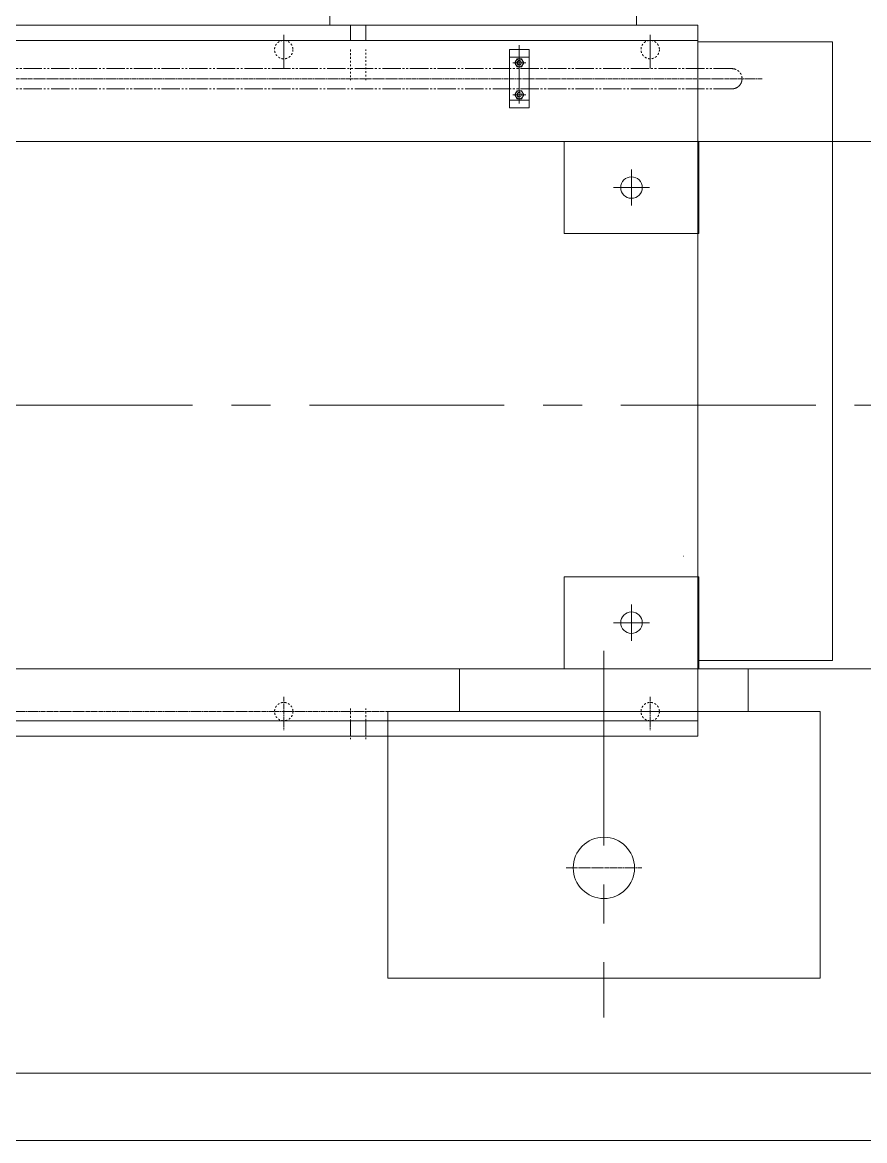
# Model space of a CAD drawing. Header units: millimetres. Extents: x 3 to 671030, y 2 to 511260.
# Drawn here: x 340939 to 375820, y 188179 to 234522 of the extents above; entities that cross this region are included whole.
import ezdxf

# ---------------------------------------------------------------- set-up
doc = ezdxf.new("R2010")
doc.units = ezdxf.units.MM
doc.header["$LTSCALE"] = 25.4
for name, pattern in [('CENTER', [50.8, 31.75, -6.35, 6.35, -6.35]), ('CHAIN', [0.7087, 0.4724, -0.0591, 0.1181, -0.0591]), ('EB_DASH', [6, 3, -3]), ('EB_DASHDOTDOT', [45, 30, -3, 3, -3, 3, -3])]:
    doc.linetypes.add(name, pattern=pattern)
for name, color, linetype, lineweight in [('CAXA1', 5, 'CENTER', 5), ('CAXA细实线层', 7, 'Continuous', 5), ('CAXA虚线层', 96, 'EB_DASH', 5)]:
    doc.layers.add(name, color=color, linetype=linetype, lineweight=lineweight)

msp = doc.modelspace()

# ---------------------------------------------------------------- linework, layer by layer
at = {"color": 7, "linetype": 'Continuous', "lineweight": 5}
for p, q in [((353668.31, 234407.14), (353668.31, 241392.14)), ((366368.31, 234407.14), (366368.31, 241392.14)), ((368908.31, 234407.14), (321767.78, 234407.14)), ((354533.91, 233772.14), (354533.91, 234407.14)), ((355168.63, 233772.14), (355168.63, 234407.14)), ((368908.31, 234407.14), (368908.31, 204943.14)), ((368908.31, 233772.14), (305408.31, 233772.14)), ((374496.28, 233708.53), (368908.31, 233708.53)), ((374496.28, 208082.1), (374496.28, 233708.53)), ((361112.29, 233391.14), (361925.09, 233391.14)), ((361112.29, 230978.14), (361112.29, 233391.14)), ((361925.09, 230978.14), (361925.09, 233391.14)), ((361112.29, 233073.64), (361925.09, 233073.64)), ((361328.05, 232845.04), (361423.37, 233010.14)), ((361328.05, 232845.04), (361423.37, 232679.94)), ((361423.37, 233010.14), (361614.01, 233010.14)), ((361423.37, 232679.94), (361614.01, 232679.94)), ((361709.33, 232845.04), (361614.01, 233010.14)), ((361709.33, 232845.04), (361614.01, 232679.94)), ((361112.29, 231295.64), (361925.09, 231295.64)), ((361328.05, 231524.24), (361423.37, 231689.34)), ((361328.05, 231524.24), (361423.37, 231359.14)), ((361423.37, 231689.34), (361614.01, 231689.34)), ((361423.37, 231359.14), (361614.01, 231359.14)), ((361709.33, 231524.24), (361614.01, 231689.34)), ((361709.33, 231524.24), (361614.01, 231359.14)), ((361112.29, 230978.14), (361925.09, 230978.14)), ((368908.31, 208082.1), (374496.28, 208082.1)), ((368908.31, 205578.14), (305408.31, 205578.14)), ((354533.91, 205578.14), (354533.91, 204943.14)), ((355168.63, 205578.14), (355168.63, 204943.14)), ((368908.31, 204943.14), (305408.31, 204943.14))]:
    msp.add_line(p, q, dxfattribs=at)
at = {"color": 7, "linetype": 'CHAIN', "lineweight": 5, "ltscale": 15}
for p, q in [((371573.24, 232182.01), (323243.56, 232182.01)), ((351763.25, 206571.29), (351763.25, 205194.06)), ((366939.68, 206571.29), (366939.68, 205194.06)), ((307126.53, 205959.14), (366939.68, 205959.04)), ((363453.63, 199482.04), (366590.38, 199482.04))]:
    msp.add_line(p, q, dxfattribs=at)
at = {"color": 7, "lineweight": 5}
for p, q in [((379271.4, 229581.04), (332522.92, 229581.04)), ((363371, 229581.04), (363371, 225771.04)), ((368959, 229581.04), (368959, 225771.04)), ((363371, 225771.04), (368959, 225771.04)), ((363371, 211547.04), (368959, 211547.04)), ((363371, 207737.04), (363371, 211547.04)), ((368959, 207737.04), (368959, 211547.04)), ((379271.4, 207737.04), (332522.92, 207737.04)), ((359047.23, 207737.04), (359047.23, 205959.04)), ((370996.77, 207737.04), (370996.77, 205959.04)), ((356068.5, 205959.04), (356068.5, 194910.04)), ((373975.5, 205959.04), (356068.5, 205959.04)), ((373975.5, 205959.04), (373975.5, 194910.04)), ((356068.5, 194910.04), (373975.5, 194910.04)), ((281278.32, 190973.04), (403198.32, 190973.04)), ((281278.32, 188179.04), (403198.32, 188179.04))]:
    msp.add_line(p, q, dxfattribs=at)
at = {"color": 7, "linetype": 'Continuous', "lineweight": 5}
for centre, radius in [((361518.69, 232845.04), 165.1), ((361518.69, 232845.04), 86.36), ((361518.69, 231524.24), 165.1), ((361518.69, 231524.24), 86.36)]:
    msp.add_circle(centre, radius, dxfattribs=at)
at = {"color": 7, "lineweight": 5}
for centre, radius in [((366165, 227676.04), 444.5), ((366165, 209642.04), 444.5), ((365022, 199482.04), 1270), ((365022, 199482.04), 1270)]:
    msp.add_circle(centre, radius, dxfattribs=at)
at = {"layer": 'CAXA1', "linetype": 'CENTER', "lineweight": 5, "ltscale": 3}
for p, q in [((351763.25, 234003.29), (351763.25, 232626.06)), ((361518.69, 233572.72), (361518.69, 230722.79)), ((366939.68, 234003.29), (366939.68, 232626.06)), ((361785.53, 232845.04), (361251.85, 232845.04)), ((361518.69, 232603.74), (361518.69, 233086.34)), ((361518.69, 231282.94), (361518.69, 231765.54)), ((361785.53, 231524.24), (361251.85, 231524.24)), ((361518.69, 231689.34), (361518.69, 231181.34))]:
    msp.add_line(p, q, dxfattribs=at)
at = {"layer": 'CAXA1', "linetype": 'CENTER', "lineweight": 5, "ltscale": 10}
for p, q in [((366165, 228424.87), (366165, 226927.22)), ((365416.18, 227676.04), (366913.83, 227676.04)), ((327020.27, 218659.04), (381336.95, 218659.04)), ((366165, 210390.87), (366165, 208893.22)), ((365416.18, 209642.04), (366913.83, 209642.04)), ((365022, 208471.81), (365022, 193276.64))]:
    msp.add_line(p, q, dxfattribs=at)
at = {"layer": 'CAXA细实线层', "color": 7, "linetype": 'EB_DASHDOTDOT', "lineweight": 5}
for p, q in [((370324.73, 232603.74), (328695.8, 232603.74)), ((370324.73, 231765.54), (328698.93, 231765.54))]:
    msp.add_line(p, q, dxfattribs=at)
at = {"layer": 'CAXA细实线层', "color": 7, "lineweight": 5}
for centre in [(361518.69, 232845.04), (361518.69, 231524.24)]:
    msp.add_arc(centre, 101.6, 80, 270, dxfattribs=at)
at = {"layer": 'CAXA细实线层', "color": 7, "linetype": 'EB_DASHDOTDOT', "lineweight": 5}
msp.add_arc((370324.73, 232184.64), 419.1, 270, 90, dxfattribs=at)
at = {"layer": 'CAXA虚线层', "color": 7, "linetype": 'EB_DASH', "lineweight": 5}
for p, q in [((354533.91, 233391.14), (354533.91, 232121.14)), ((355168.63, 232121.14), (355168.63, 233391.14)), ((368336.89, 212398.05), (368323.73, 212398.05)), ((354533.91, 206086.14), (354533.91, 204816.14)), ((355168.63, 204816.14), (355168.63, 206086.14))]:
    msp.add_line(p, q, dxfattribs=at)
for centre in [(351763.25, 233391.14), (366939.68, 233391.14), (351763.25, 205959.14), (366939.68, 205959.14)]:
    msp.add_circle(centre, 381, dxfattribs=at)

doc.saveas('drawing.dxf')
